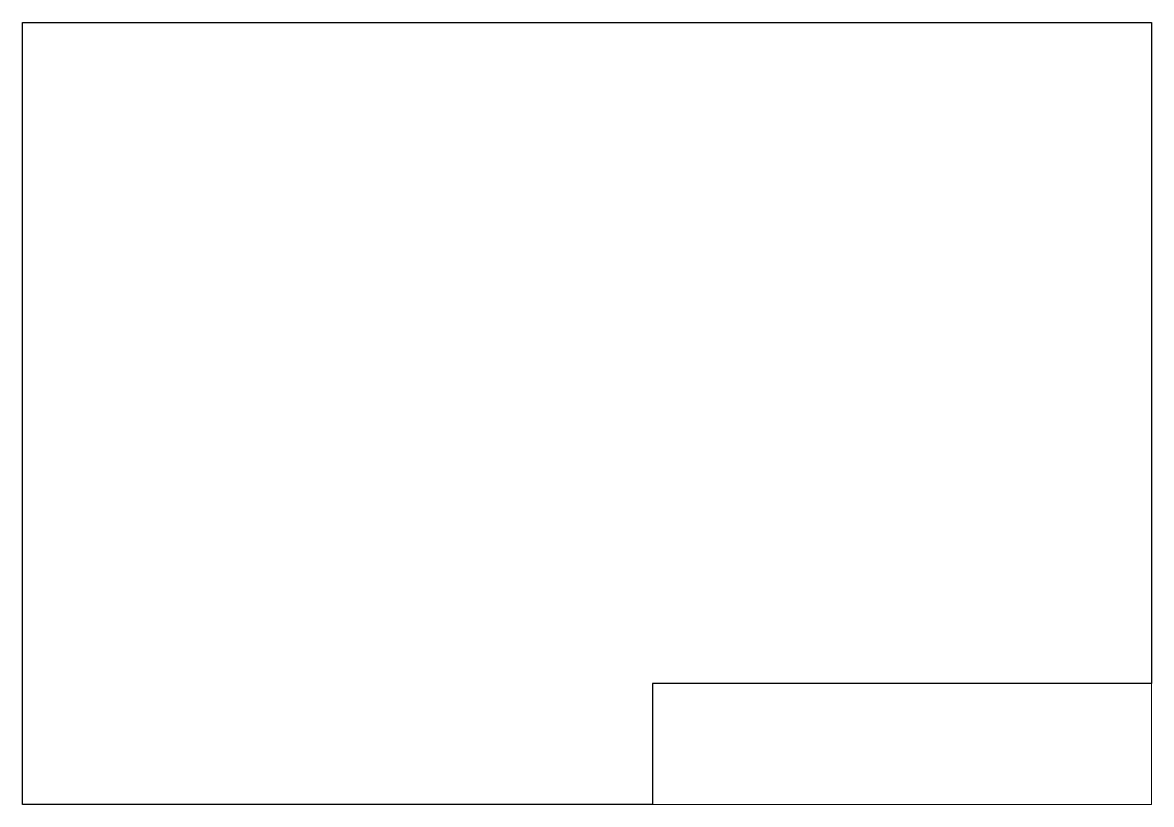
# Paper-space layout 'Торговый зал (А3 горизонтально)' of a CAD drawing. Extents: x 1 to 411, y 4 to 288.
import ezdxf

# ---------------------------------------------------------------- set-up
doc = ezdxf.new("R2010")
doc.units = 0
doc.header["$LTSCALE"] = 50
doc.layers.get('0').update_dxf_attribs({"linetype": 'CONTINUOUS'})

psp = doc.layouts.new('Торговый зал (А3 горизонтально)')

# ---------------------------------------------------------------- linework, layer by layer
psp.add_lwpolyline([(0.65, 287.84), (411.06, 287.84), (411.06, 47.7), (229.71, 47.7), (229.71, 3.74), (0.65, 3.74), (0.65, 287.84)], close=True)

# ---------------------------------------------------------------- viewports
at = {"layer": '0'}
vp = psp.add_viewport(center=(205.86, 145.79), size=(410.41, 284.1025), view_center_point=(-30938.48, 20126.95), view_height=37312.5491, status=3, dxfattribs=at)
vp.dxf.flags = 0x10000  # cut along an outline
vp.dxf.clipping_boundary_handle = psp.add_lwpolyline([(0.65, 287.84), (411.06, 287.84), (411.06, 47.7), (229.71, 47.7), (229.71, 3.74), (0.65, 3.74), (0.65, 287.84)], format="xyb", close=True, dxfattribs={"invisible": 1}).dxf.handle
psp.add_viewport(center=(320.38, 25.72), size=(181.35, 43.9607), view_center_point=(-8541.94, -2602.09), view_height=7020.0944, dxfattribs=at)

doc.saveas('drawing.dxf')
